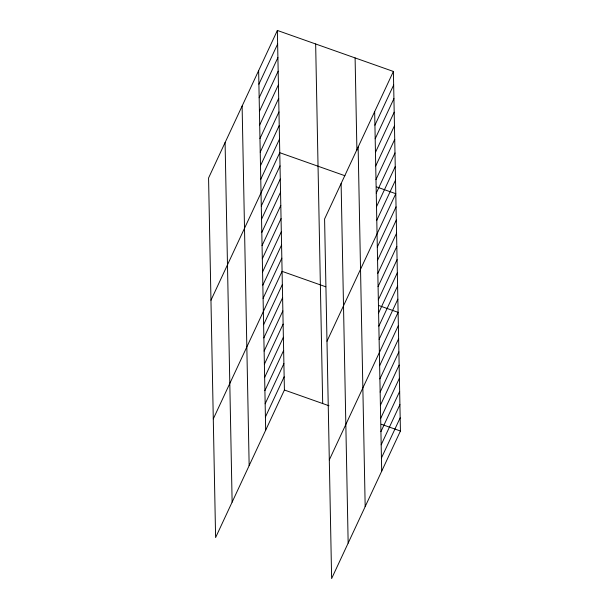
<?xml version="1.0" encoding="UTF-8"?>
<svg xmlns="http://www.w3.org/2000/svg" width="609" height="609" viewBox="0 0 609 609"><rect width="100%" height="100%" fill="white"/><g stroke="black" fill="none" stroke-linecap="round" stroke-linejoin="round"><path stroke-width="0.91" d="M277.369 30.45L208.567 177.988L215.609 537.549L284.411 390.011L277.369 30.45L393.391 71.451L400.433 431.012L331.631 578.55L324.589 218.989L393.391 71.451M258.901 84.202L277.635 44.031M259.168 97.79L277.894 57.619M259.434 111.371L278.161 71.2M259.7 124.952L278.427 84.78M259.967 138.54L278.694 98.369M260.233 152.121L278.96 111.949M260.5 165.701L279.226 125.53M260.759 179.29L279.493 139.118M210.965 300.237L279.759 152.699L344.945 175.735M261.284 206.055L280.018 165.884M261.543 219.24L280.277 179.069M261.801 232.425L280.536 192.254M262.06 245.61L280.795 205.439M262.319 258.787L281.053 218.623M262.578 271.972L281.312 231.801M262.837 285.157L281.564 244.985M263.096 298.341L281.822 258.17M213.287 418.893L282.081 271.355L325.754 286.786M263.613 324.711L282.34 284.54M263.864 337.896L282.599 297.725M264.123 351.081L282.858 310.91M374.923 125.203L393.658 85.032M264.382 364.258L283.116 324.095M375.19 138.791L393.924 98.62M264.641 377.443L283.375 337.272M375.456 152.372L394.19 112.201M264.9 390.628L283.634 350.457M375.723 165.952L394.457 125.781M265.159 403.813L283.893 363.642M375.989 179.541L394.723 139.37M265.417 416.998L284.152 376.826M376.255 193.122L394.99 152.95M376.522 206.702L395.256 166.539M376.788 220.291L395.523 180.119M326.987 341.238L395.781 193.7L376.644 186.94M377.314 247.056L396.04 206.885M377.572 260.241L396.299 220.07M377.831 273.426L396.558 233.255M378.082 286.611L396.817 246.439M378.341 299.795L397.076 259.624M378.6 312.973L397.334 272.802M378.859 326.158L397.593 285.986M379.118 339.342L397.852 299.171M329.309 459.894L398.111 312.356L378.965 305.589M379.635 365.712L398.37 325.541M379.894 378.897L398.629 338.726M380.153 392.082L398.88 351.911M380.412 405.267L399.139 365.096M380.671 418.444L399.397 378.273M380.929 431.629L399.656 391.458M381.181 444.814L399.915 404.642M381.44 457.998L400.174 417.827M284.411 390.011L328.974 405.761M381.287 424.245L400.433 431.012M374.657 111.622L381.698 471.183M358.138 147.051L365.179 506.612M355.1 57.924L356.912 150.286M341.116 183.56L348.158 543.121M315.652 43.977L322.694 403.539M258.635 70.621L265.676 430.182M242.116 106.05L249.157 465.611M225.086 142.559L232.128 502.12"/></g></svg>
